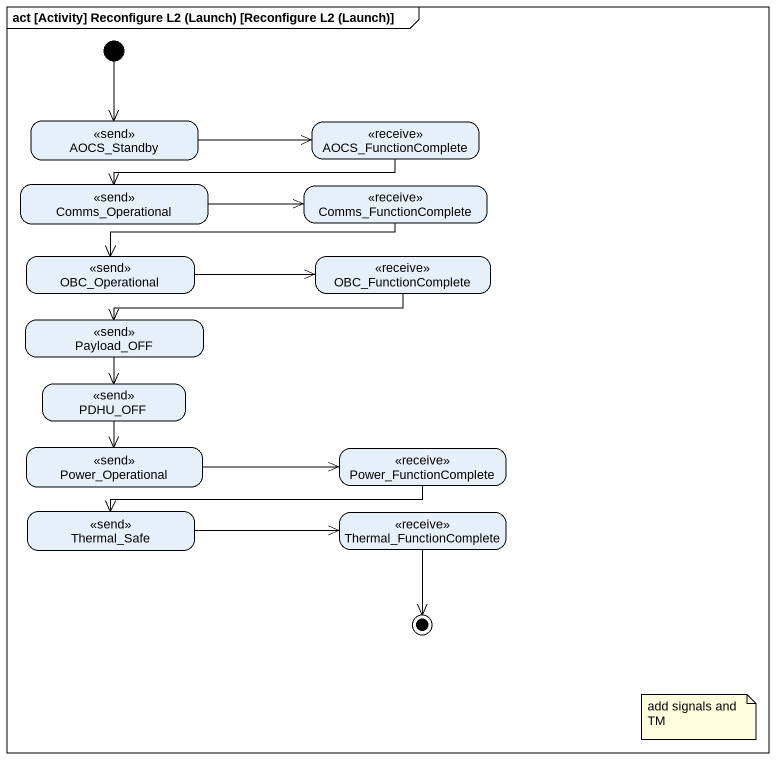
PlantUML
@startuml
mainframe act [Activity] Reconfigure L2 (Launch) [Reconfigure L2 (Launch)]
hide empty description
state AOCS_Standby <<send>>
state AOCS_FunctionComplete <<receive>>
state Comms_Operational <<send>>
state Comms_FunctionComplete <<receive>>
state OBC_Operational <<send>>
state OBC_FunctionComplete <<receive>>
state Payload_OFF <<send>>
state PDHU_OFF <<send>>
state Power_Operational <<send>>
state Power_FunctionComplete <<receive>>
state Thermal_Safe <<send>>
state Thermal_FunctionComplete <<receive>>
[*] --> AOCS_Standby
AOCS_Standby -right-> AOCS_FunctionComplete
AOCS_FunctionComplete -left-> Comms_Operational
Comms_Operational -right-> Comms_FunctionComplete
Comms_FunctionComplete -left-> OBC_Operational
OBC_Operational -right-> OBC_FunctionComplete
OBC_FunctionComplete -left-> Payload_OFF
Payload_OFF --> PDHU_OFF
PDHU_OFF --> Power_Operational
Power_Operational -right-> Power_FunctionComplete
Power_FunctionComplete -left-> Thermal_Safe
Thermal_Safe -right-> Thermal_FunctionComplete
Thermal_FunctionComplete --> [*]
note as N1
  add signals and TM
end note
@enduml
